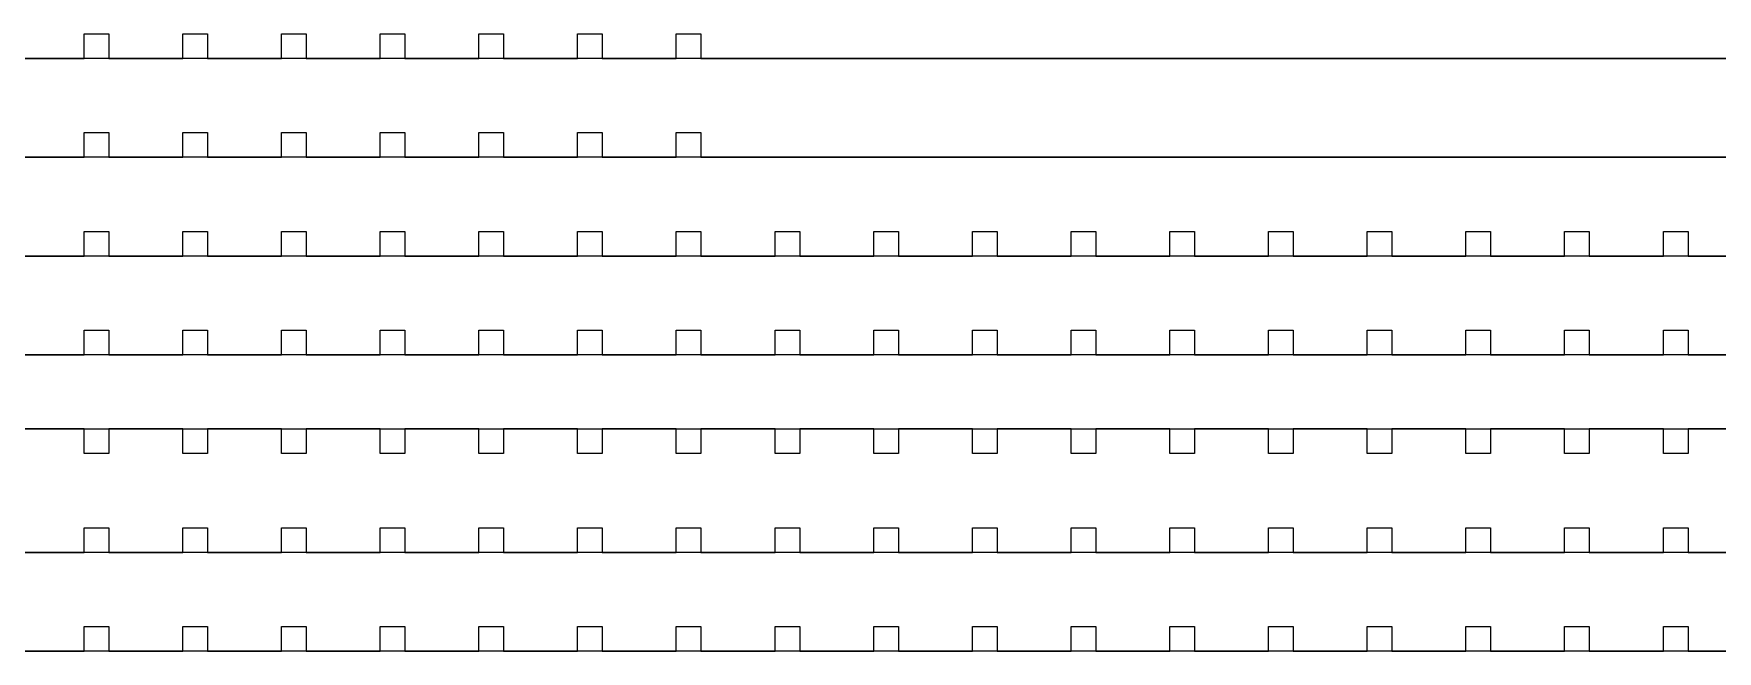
# Model space of a CAD drawing. Extents: x -3400 to 6900, y -3400 to 6900.
# Drawn here: x -214 to 1492, y -2362 to -1738 of the extents above; entities that cross this region are included whole.
import ezdxf

# ---------------------------------------------------------------- set-up
doc = ezdxf.new("R2010")
doc.units = 0
doc.layers.add('XOR', color=1, linetype='CONTINUOUS')

# ---------------------------------------------------------------- blocks, each defined once
blk = doc.blocks.new('CHIP_XOR')
at = {"layer": '5'}
for points in [[(-337.5, -1862.5), (-262.5, -1862.5), (-262.5, -1837.5), (-237.5, -1837.5), (-237.5, -1862.5), (-162.5, -1862.5), (-162.5, -1837.5), (-137.5, -1837.5), (-137.5, -1862.5), (-62.5, -1862.5), (-62.5, -1837.5), (-37.5, -1837.5), (-37.5, -1862.5), (37.5, -1862.5), (37.5, -1837.5), (62.5, -1837.5), (62.5, -1862.5), (137.5, -1862.5), (137.5, -1837.5), (162.5, -1837.5), (162.5, -1862.5), (237.5, -1862.5), (237.5, -1837.5), (262.5, -1837.5), (262.5, -1862.5), (337.5, -1862.5), (337.5, -1837.5), (362.5, -1837.5), (362.5, -1862.5), (1649.725, -1862.5)], [(-337.5, -2062.5), (-262.5, -2062.5), (-262.5, -2037.5), (-237.5, -2037.5), (-237.5, -2062.5), (-162.5, -2062.5), (-162.5, -2037.5), (-137.5, -2037.5), (-137.5, -2062.5), (-62.5, -2062.5), (-62.5, -2037.5), (-37.5, -2037.5), (-37.5, -2062.5), (37.5, -2062.5), (37.5, -2037.5), (62.5, -2037.5), (62.5, -2062.5), (137.5, -2062.5), (137.5, -2037.5), (162.5, -2037.5), (162.5, -2062.5), (237.5, -2062.5), (237.5, -2037.5), (262.5, -2037.5), (262.5, -2062.5), (337.5, -2062.5), (337.5, -2037.5), (362.5, -2037.5), (362.5, -2062.5), (437.5, -2062.5), (437.5, -2037.5), (462.5, -2037.5), (462.5, -2062.5), (537.5, -2062.5), (537.5, -2037.5), (562.5, -2037.5), (562.5, -2062.5), (637.5, -2062.5), (637.5, -2037.5), (662.5, -2037.5), (662.5, -2062.5), (737.5, -2062.5), (737.5, -2037.5), (762.5, -2037.5), (762.5, -2062.5), (837.5, -2062.5), (837.5, -2037.5), (862.5, -2037.5), (862.5, -2062.5), (937.5, -2062.5), (937.5, -2037.5), (962.5, -2037.5), (962.5, -2062.5), (1037.5, -2062.5), (1037.5, -2037.5), (1062.5, -2037.5), (1062.5, -2062.5), (1137.5, -2062.5), (1137.5, -2037.5), (1162.5, -2037.5), (1162.5, -2062.5), (1237.5, -2062.5), (1237.5, -2037.5), (1262.5, -2037.5), (1262.5, -2062.5), (1337.5, -2062.5), (1337.5, -2037.5), (1362.5, -2037.5), (1362.5, -2062.5), (1437.5, -2062.5)], [(2150, -1862.5), (-2150, -1862.5)], [(-337.5, -1962.5), (-262.5, -1962.5), (-262.5, -1937.5), (-237.5, -1937.5), (-237.5, -1962.5), (-162.5, -1962.5), (-162.5, -1937.5), (-137.5, -1937.5), (-137.5, -1962.5), (-62.5, -1962.5), (-62.5, -1937.5), (-37.5, -1937.5), (-37.5, -1962.5), (37.5, -1962.5), (37.5, -1937.5), (62.5, -1937.5), (62.5, -1962.5), (137.5, -1962.5), (137.5, -1937.5), (162.5, -1937.5), (162.5, -1962.5), (237.5, -1962.5), (237.5, -1937.5), (262.5, -1937.5), (262.5, -1962.5), (337.5, -1962.5), (337.5, -1937.5), (362.5, -1937.5), (362.5, -1962.5), (1649.725, -1962.5)], [(1649.725, -1962.5), (362.5, -1962.5), (337.5, -1962.5), (262.5, -1962.5), (237.5, -1962.5), (162.5, -1962.5), (137.5, -1962.5), (62.5, -1962.5), (37.5, -1962.5), (-37.5, -1962.5), (-62.5, -1962.5), (-137.5, -1962.5), (-162.5, -1962.5), (-237.5, -1962.5), (-262.5, -1962.5), (-337.5, -1962.5)], [(-337.5, -2162.5), (-262.5, -2162.5), (-262.5, -2137.5), (-237.5, -2137.5), (-237.5, -2162.5), (-162.5, -2162.5), (-162.5, -2137.5), (-137.5, -2137.5), (-137.5, -2162.5), (-62.5, -2162.5), (-62.5, -2137.5), (-37.5, -2137.5), (-37.5, -2162.5), (37.5, -2162.5), (37.5, -2137.5), (62.5, -2137.5), (62.5, -2162.5), (137.5, -2162.5), (137.5, -2137.5), (162.5, -2137.5), (162.5, -2162.5), (237.5, -2162.5), (237.5, -2137.5), (262.5, -2137.5), (262.5, -2162.5), (337.5, -2162.5), (337.5, -2137.5), (362.5, -2137.5), (362.5, -2162.5), (437.5, -2162.5), (437.5, -2137.5), (462.5, -2137.5), (462.5, -2162.5), (537.5, -2162.5), (537.5, -2137.5), (562.5, -2137.5), (562.5, -2162.5), (637.5, -2162.5), (637.5, -2137.5), (662.5, -2137.5), (662.5, -2162.5), (737.5, -2162.5), (737.5, -2137.5), (762.5, -2137.5), (762.5, -2162.5), (837.5, -2162.5), (837.5, -2137.5), (862.5, -2137.5), (862.5, -2162.5), (937.5, -2162.5), (937.5, -2137.5), (962.5, -2137.5), (962.5, -2162.5), (1037.5, -2162.5), (1037.5, -2137.5), (1062.5, -2137.5), (1062.5, -2162.5), (1137.5, -2162.5), (1137.5, -2137.5), (1162.5, -2137.5), (1162.5, -2162.5), (1237.5, -2162.5), (1237.5, -2137.5), (1262.5, -2137.5), (1262.5, -2162.5), (1337.5, -2162.5), (1337.5, -2137.5), (1362.5, -2137.5), (1362.5, -2162.5), (1437.5, -2162.5)], [(1437.5, -2162.5), (1362.5, -2162.5), (1337.5, -2162.5), (1262.5, -2162.5), (1237.5, -2162.5), (1162.5, -2162.5), (1137.5, -2162.5), (1062.5, -2162.5), (1037.5, -2162.5), (962.5, -2162.5), (937.5, -2162.5), (862.5, -2162.5), (837.5, -2162.5), (762.5, -2162.5), (737.5, -2162.5), (662.5, -2162.5), (637.5, -2162.5), (562.5, -2162.5), (537.5, -2162.5), (462.5, -2162.5), (437.5, -2162.5), (362.5, -2162.5), (337.5, -2162.5), (262.5, -2162.5), (237.5, -2162.5), (162.5, -2162.5), (137.5, -2162.5), (62.5, -2162.5), (37.5, -2162.5), (-37.5, -2162.5), (-62.5, -2162.5), (-137.5, -2162.5), (-162.5, -2162.5), (-237.5, -2162.5), (-262.5, -2162.5), (-337.5, -2162.5)], [(-2150, -2237.5), (2150, -2237.5), (2150, -2062.5), (-2150, -2062.5)], [(1437.5, -2237.5), (1362.5, -2237.5), (1362.5, -2262.5), (1337.5, -2262.5), (1337.5, -2237.5), (1262.5, -2237.5), (1262.5, -2262.5), (1237.5, -2262.5), (1237.5, -2237.5), (1162.5, -2237.5), (1162.5, -2262.5), (1137.5, -2262.5), (1137.5, -2237.5), (1062.5, -2237.5), (1062.5, -2262.5), (1037.5, -2262.5), (1037.5, -2237.5), (962.5, -2237.5), (962.5, -2262.5), (937.5, -2262.5), (937.5, -2237.5), (862.5, -2237.5), (862.5, -2262.5), (837.5, -2262.5), (837.5, -2237.5), (762.5, -2237.5), (762.5, -2262.5), (737.5, -2262.5), (737.5, -2237.5), (662.5, -2237.5), (662.5, -2262.5), (637.5, -2262.5), (637.5, -2237.5), (562.5, -2237.5), (562.5, -2262.5), (537.5, -2262.5), (537.5, -2237.5), (462.5, -2237.5), (462.5, -2262.5), (437.5, -2262.5), (437.5, -2237.5), (362.5, -2237.5), (362.5, -2262.5), (337.5, -2262.5), (337.5, -2237.5), (262.5, -2237.5), (262.5, -2262.5), (237.5, -2262.5), (237.5, -2237.5), (162.5, -2237.5), (162.5, -2262.5), (137.5, -2262.5), (137.5, -2237.5), (62.5, -2237.5), (62.5, -2262.5), (37.5, -2262.5), (37.5, -2237.5), (-37.5, -2237.5), (-37.5, -2262.5), (-62.5, -2262.5), (-62.5, -2237.5), (-137.5, -2237.5), (-137.5, -2262.5), (-162.5, -2262.5), (-162.5, -2237.5), (-237.5, -2237.5), (-237.5, -2262.5), (-262.5, -2262.5), (-262.5, -2237.5), (-337.5, -2237.5)], [(-337.5, -2362.5), (-262.5, -2362.5), (-262.5, -2337.5), (-237.5, -2337.5), (-237.5, -2362.5), (-162.5, -2362.5), (-162.5, -2337.5), (-137.5, -2337.5), (-137.5, -2362.5), (-62.5, -2362.5), (-62.5, -2337.5), (-37.5, -2337.5), (-37.5, -2362.5), (37.5, -2362.5), (37.5, -2337.5), (62.5, -2337.5), (62.5, -2362.5), (137.5, -2362.5), (137.5, -2337.5), (162.5, -2337.5), (162.5, -2362.5), (237.5, -2362.5), (237.5, -2337.5), (262.5, -2337.5), (262.5, -2362.5), (337.5, -2362.5), (337.5, -2337.5), (362.5, -2337.5), (362.5, -2362.5), (437.5, -2362.5), (437.5, -2337.5), (462.5, -2337.5), (462.5, -2362.5), (537.5, -2362.5), (537.5, -2337.5), (562.5, -2337.5), (562.5, -2362.5), (637.5, -2362.5), (637.5, -2337.5), (662.5, -2337.5), (662.5, -2362.5), (737.5, -2362.5), (737.5, -2337.5), (762.5, -2337.5), (762.5, -2362.5), (837.5, -2362.5), (837.5, -2337.5), (862.5, -2337.5), (862.5, -2362.5), (937.5, -2362.5), (937.5, -2337.5), (962.5, -2337.5), (962.5, -2362.5), (1037.5, -2362.5), (1037.5, -2337.5), (1062.5, -2337.5), (1062.5, -2362.5), (1137.5, -2362.5), (1137.5, -2337.5), (1162.5, -2337.5), (1162.5, -2362.5), (1237.5, -2362.5), (1237.5, -2337.5), (1262.5, -2337.5), (1262.5, -2362.5), (1337.5, -2362.5), (1337.5, -2337.5), (1362.5, -2337.5), (1362.5, -2362.5), (1437.5, -2362.5)], [(2550, -2440), (2150, -2440), (2150, -2362.5), (-2150, -2362.5)], [(-337.5, -2462.5), (-262.5, -2462.5), (-262.5, -2437.5), (-237.5, -2437.5), (-237.5, -2462.5), (-162.5, -2462.5), (-162.5, -2437.5), (-137.5, -2437.5), (-137.5, -2462.5), (-62.5, -2462.5), (-62.5, -2437.5), (-37.5, -2437.5), (-37.5, -2462.5), (37.5, -2462.5), (37.5, -2437.5), (62.5, -2437.5), (62.5, -2462.5), (137.5, -2462.5), (137.5, -2437.5), (162.5, -2437.5), (162.5, -2462.5), (237.5, -2462.5), (237.5, -2437.5), (262.5, -2437.5), (262.5, -2462.5), (337.5, -2462.5), (337.5, -2437.5), (362.5, -2437.5), (362.5, -2462.5), (437.5, -2462.5), (437.5, -2437.5), (462.5, -2437.5), (462.5, -2462.5), (537.5, -2462.5), (537.5, -2437.5), (562.5, -2437.5), (562.5, -2462.5), (637.5, -2462.5), (637.5, -2437.5), (662.5, -2437.5), (662.5, -2462.5), (737.5, -2462.5), (737.5, -2437.5), (762.5, -2437.5), (762.5, -2462.5), (837.5, -2462.5), (837.5, -2437.5), (862.5, -2437.5), (862.5, -2462.5), (937.5, -2462.5), (937.5, -2437.5), (962.5, -2437.5), (962.5, -2462.5), (1037.5, -2462.5), (1037.5, -2437.5), (1062.5, -2437.5), (1062.5, -2462.5), (1137.5, -2462.5), (1137.5, -2437.5), (1162.5, -2437.5), (1162.5, -2462.5), (1237.5, -2462.5), (1237.5, -2437.5), (1262.5, -2437.5), (1262.5, -2462.5), (1337.5, -2462.5), (1337.5, -2437.5), (1362.5, -2437.5), (1362.5, -2462.5), (1437.5, -2462.5)], [(1437.5, -2462.5), (1362.5, -2462.5), (1337.5, -2462.5), (1262.5, -2462.5), (1237.5, -2462.5), (1162.5, -2462.5), (1137.5, -2462.5), (1062.5, -2462.5), (1037.5, -2462.5), (962.5, -2462.5), (937.5, -2462.5), (862.5, -2462.5), (837.5, -2462.5), (762.5, -2462.5), (737.5, -2462.5), (662.5, -2462.5), (637.5, -2462.5), (562.5, -2462.5), (537.5, -2462.5), (462.5, -2462.5), (437.5, -2462.5), (362.5, -2462.5), (337.5, -2462.5), (262.5, -2462.5), (237.5, -2462.5), (162.5, -2462.5), (137.5, -2462.5), (62.5, -2462.5), (37.5, -2462.5), (-37.5, -2462.5), (-62.5, -2462.5), (-137.5, -2462.5), (-162.5, -2462.5), (-237.5, -2462.5), (-262.5, -2462.5), (-337.5, -2462.5)]]:
    blk.add_lwpolyline(points, dxfattribs=at)

msp = doc.modelspace()

# ---------------------------------------------------------------- block references
at = {"layer": 'XOR'}
msp.add_blockref('CHIP_XOR', (100, 100), dxfattribs=at)

doc.saveas('drawing.dxf')
